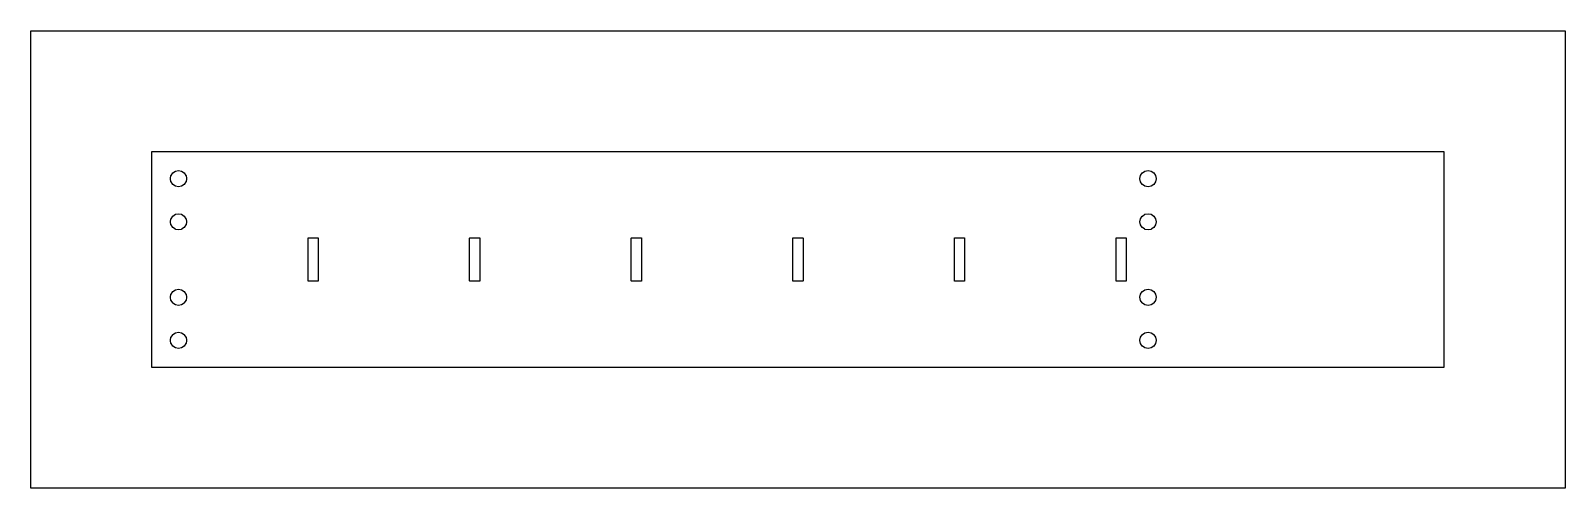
# Model space of a CAD drawing. Header units: metres. Extents: x -22 to 262, y -62 to 22.
import ezdxf

# ---------------------------------------------------------------- set-up
doc = ezdxf.new("R2010")
doc.units = ezdxf.units.M

msp = doc.modelspace()

# ---------------------------------------------------------------- linework, layer by layer
for points in [[(262.46, -62.44), (-22.44, -62.44), (-22.44, 22.46), (262.46, 22.46), (262.46, -62.44)], [(0.03, -39.99), (29.06, -39.99), (29.99, -39.99), (29.99, -39.99), (30.01, -39.99), (30.01, -39.99), (30.94, -39.99), (59.06, -39.99), (59.99, -39.99), (59.99, -39.99), (59.99, -39.99), (60.01, -39.99), (60.01, -39.99), (60.01, -39.99), (60.94, -39.99), (89.06, -39.99), (89.99, -39.99), (89.99, -39.99), (89.99, -39.99), (90.01, -39.99), (90.01, -39.99), (90.01, -39.99), (90.94, -39.99), (119.06, -39.99), (119.99, -39.99), (119.99, -39.99), (119.99, -39.99), (120.01, -39.99), (120.01, -39.99), (120.01, -39.99), (120.94, -39.99), (149.06, -39.99), (149.99, -39.99), (149.99, -39.99), (150.01, -39.99), (150.01, -39.99), (150.94, -39.99), (179.06, -39.99), (179.99, -39.99), (179.99, -39.99), (180.01, -39.99), (180.01, -39.99), (180.94, -39.99), (239.97, -39.99), (239.99, -39.97), (239.99, -0.03), (239.97, -0.01), (180.94, -0.01), (180.01, -0.01), (180.01, -0.01), (179.99, -0.01), (179.99, -0.01), (179.06, -0.01), (150.94, -0.01), (150.01, -0.01), (150.01, -0.01), (149.99, -0.01), (149.99, -0.01), (149.06, -0.01), (120.94, -0.01), (120.01, -0.01), (120.01, -0.01), (120.01, -0.01), (120.01, -0.01), (119.99, -0.01), (119.99, -0.01), (119.99, -0.01), (119.99, -0.01), (119.06, -0.01), (90.94, -0.01), (90.01, -0.01), (90.01, -0.01), (90.01, -0.01), (90.01, -0.01), (89.99, -0.01), (89.99, -0.01), (89.99, -0.01), (89.99, -0.01), (89.06, -0.01), (60.94, -0.01), (60.01, -0.01), (60.01, -0.01), (59.99, -0.01), (59.99, -0.01), (59.06, -0.01), (30.94, -0.01), (30.01, -0.01), (30.01, -0.01), (30.01, -0.01), (30.01, -0.01), (29.99, -0.01), (29.99, -0.01), (29.99, -0.01), (29.99, -0.01), (29.06, -0.01), (0.03, -0.01), (0.01, -0.03), (0.01, -39.97), (0.03, -39.99)], [(3.49, -4.99), (3.6, -4.43), (3.61, -4.42), (3.93, -3.94), (3.94, -3.93), (4.42, -3.61), (4.43, -3.6), (4.99, -3.49), (5.01, -3.49), (5.57, -3.6), (5.58, -3.61), (6.06, -3.93), (6.07, -3.94), (6.39, -4.42), (6.4, -4.43), (6.51, -4.99), (6.51, -5.01), (6.4, -5.57), (6.39, -5.58), (6.07, -6.06), (6.06, -6.07), (5.58, -6.39), (5.57, -6.4), (5.01, -6.51), (4.99, -6.51), (4.43, -6.4), (4.42, -6.39), (3.94, -6.07), (3.93, -6.06), (3.61, -5.58), (3.6, -5.57), (3.49, -5.01), (3.49, -4.99)], [(183.49, -4.99), (183.6, -4.43), (183.61, -4.42), (183.93, -3.94), (183.94, -3.93), (184.42, -3.61), (184.43, -3.6), (184.99, -3.49), (185.01, -3.49), (185.57, -3.6), (185.58, -3.61), (186.06, -3.93), (186.07, -3.94), (186.39, -4.42), (186.4, -4.43), (186.51, -4.99), (186.51, -5.01), (186.4, -5.57), (186.39, -5.58), (186.07, -6.06), (186.06, -6.07), (185.58, -6.39), (185.57, -6.4), (185.01, -6.51), (184.99, -6.51), (184.43, -6.4), (184.42, -6.39), (183.94, -6.07), (183.93, -6.06), (183.61, -5.58), (183.6, -5.57), (183.49, -5.01), (183.49, -4.99)], [(3.49, -12.99), (3.6, -12.43), (3.61, -12.42), (3.93, -11.94), (3.94, -11.93), (4.42, -11.61), (4.43, -11.6), (4.99, -11.49), (5.01, -11.49), (5.57, -11.6), (5.58, -11.61), (6.06, -11.93), (6.07, -11.94), (6.39, -12.42), (6.4, -12.43), (6.51, -12.99), (6.51, -13.01), (6.4, -13.57), (6.39, -13.58), (6.07, -14.06), (6.06, -14.07), (5.58, -14.39), (5.57, -14.4), (5.01, -14.51), (4.99, -14.51), (4.43, -14.4), (4.42, -14.39), (3.94, -14.07), (3.93, -14.06), (3.61, -13.58), (3.6, -13.57), (3.49, -13.01), (3.49, -12.99)], [(183.49, -12.99), (183.6, -12.43), (183.61, -12.42), (183.93, -11.94), (183.94, -11.93), (184.42, -11.61), (184.43, -11.6), (184.99, -11.49), (185.01, -11.49), (185.57, -11.6), (185.58, -11.61), (186.06, -11.93), (186.07, -11.94), (186.39, -12.42), (186.4, -12.43), (186.51, -12.99), (186.51, -13.01), (186.4, -13.57), (186.39, -13.58), (186.07, -14.06), (186.06, -14.07), (185.58, -14.39), (185.57, -14.4), (185.01, -14.51), (184.99, -14.51), (184.43, -14.4), (184.42, -14.39), (183.94, -14.07), (183.93, -14.06), (183.61, -13.58), (183.6, -13.57), (183.49, -13.01), (183.49, -12.99)], [(30.95, -23.98), (30.93, -24), (30.03, -24), (29.97, -24), (29.07, -24), (29.05, -23.98), (29.05, -16.02), (29.07, -16), (29.97, -16), (30.03, -16), (30.93, -16), (30.95, -16.02), (30.95, -23.98)], [(59.97, -16), (60.03, -16), (60.93, -16), (60.95, -16.02), (60.95, -23.98), (60.93, -24), (60.03, -24), (59.97, -24), (59.07, -24), (59.05, -23.98), (59.05, -16.02), (59.07, -16), (59.97, -16)], [(90.03, -24), (89.97, -24), (89.07, -24), (89.05, -23.98), (89.05, -16.02), (89.07, -16), (89.97, -16), (90.03, -16), (90.93, -16), (90.95, -16.02), (90.95, -23.98), (90.93, -24), (90.03, -24)], [(120.95, -23.98), (120.93, -24), (120.03, -24), (119.97, -24), (119.07, -24), (119.05, -23.98), (119.05, -16.02), (119.07, -16), (119.97, -16), (120.03, -16), (120.93, -16), (120.95, -16.02), (120.95, -23.98)], [(149.97, -16), (150.03, -16), (150.93, -16), (150.95, -16.02), (150.95, -23.98), (150.93, -24), (150.03, -24), (149.97, -24), (149.07, -24), (149.05, -23.98), (149.05, -16.02), (149.07, -16), (149.97, -16)], [(180.03, -24), (179.97, -24), (179.07, -24), (179.05, -23.98), (179.05, -16.02), (179.07, -16), (179.97, -16), (180.03, -16), (180.93, -16), (180.95, -16.02), (180.95, -23.98), (180.93, -24), (180.03, -24)], [(3.49, -26.99), (3.6, -26.43), (3.61, -26.42), (3.93, -25.94), (3.94, -25.93), (4.42, -25.61), (4.43, -25.6), (4.99, -25.49), (5.01, -25.49), (5.57, -25.6), (5.58, -25.61), (6.06, -25.93), (6.07, -25.94), (6.39, -26.42), (6.4, -26.43), (6.51, -26.99), (6.51, -27.01), (6.4, -27.57), (6.39, -27.58), (6.07, -28.06), (6.06, -28.07), (5.58, -28.39), (5.57, -28.4), (5.01, -28.51), (4.99, -28.51), (4.43, -28.4), (4.42, -28.39), (3.94, -28.07), (3.93, -28.06), (3.61, -27.58), (3.6, -27.57), (3.49, -27.01), (3.49, -26.99)], [(183.49, -26.99), (183.6, -26.43), (183.61, -26.42), (183.93, -25.94), (183.94, -25.93), (184.42, -25.61), (184.43, -25.6), (184.99, -25.49), (185.01, -25.49), (185.57, -25.6), (185.58, -25.61), (186.06, -25.93), (186.07, -25.94), (186.39, -26.42), (186.4, -26.43), (186.51, -26.99), (186.51, -27.01), (186.4, -27.57), (186.39, -27.58), (186.07, -28.06), (186.06, -28.07), (185.58, -28.39), (185.57, -28.4), (185.01, -28.51), (184.99, -28.51), (184.43, -28.4), (184.42, -28.39), (183.94, -28.07), (183.93, -28.06), (183.61, -27.58), (183.6, -27.57), (183.49, -27.01), (183.49, -26.99)], [(3.49, -34.99), (3.6, -34.43), (3.61, -34.42), (3.93, -33.94), (3.94, -33.93), (4.42, -33.61), (4.43, -33.6), (4.99, -33.49), (5.01, -33.49), (5.57, -33.6), (5.58, -33.61), (6.06, -33.93), (6.07, -33.94), (6.39, -34.42), (6.4, -34.43), (6.51, -34.99), (6.51, -35.01), (6.4, -35.57), (6.39, -35.58), (6.07, -36.06), (6.06, -36.07), (5.58, -36.39), (5.57, -36.4), (5.01, -36.51), (4.99, -36.51), (4.43, -36.4), (4.42, -36.39), (3.94, -36.07), (3.93, -36.06), (3.61, -35.58), (3.6, -35.57), (3.49, -35.01), (3.49, -34.99)], [(183.49, -34.99), (183.6, -34.43), (183.61, -34.42), (183.93, -33.94), (183.94, -33.93), (184.42, -33.61), (184.43, -33.6), (184.99, -33.49), (185.01, -33.49), (185.57, -33.6), (185.58, -33.61), (186.06, -33.93), (186.07, -33.94), (186.39, -34.42), (186.4, -34.43), (186.51, -34.99), (186.51, -35.01), (186.4, -35.57), (186.39, -35.58), (186.07, -36.06), (186.06, -36.07), (185.58, -36.39), (185.57, -36.4), (185.01, -36.51), (184.99, -36.51), (184.43, -36.4), (184.42, -36.39), (183.94, -36.07), (183.93, -36.06), (183.61, -35.58), (183.6, -35.57), (183.49, -35.01), (183.49, -34.99)]]:
    msp.add_lwpolyline(points)

doc.saveas('drawing.dxf')
